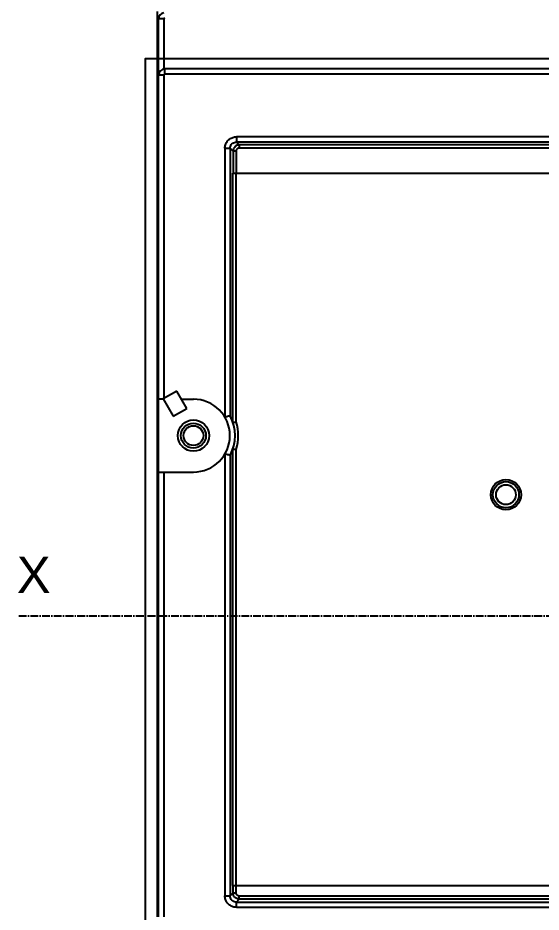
# Model space of a CAD drawing. Header units: millimetres. Extents: x 0 to 6126, y 0 to 4331.
# Drawn here: x 3363.3 to 3413.5, y 2799.7 to 2885.5 of the extents above; entities that cross this region are included whole.
import ezdxf

# ---------------------------------------------------------------- set-up
doc = ezdxf.new("R2010")
doc.units = ezdxf.units.MM
doc.linetypes.add('AXES2', pattern=[1.125, 0.75, -0.125, 0.125, -0.125])
doc.layers.add('AXE', color=80, linetype='AXES2')

# ---------------------------------------------------------------- blocks, each defined once
blk = doc.blocks.new('NCS250')
for p, q in [((133.094, 43.146), (133.094, 130.046)), ((133.197, 43.146), (133.197, 129.345)), ((133.697, 129.345), (133.197, 129.345)), ((133.697, 129.345), (133.697, 124.538)), ((133.797, 124.046), (133.797, 124.546)), ((237.097, 124.546), (133.797, 124.546)), ((133.697, 123.946), (133.197, 123.946)), ((133.697, 123.946), (133.697, 92.897)), ((237.097, 124.046), (133.797, 124.046)), ((230.224, 118.025), (140.666, 118.025)), ((139.568, 116.926), (140.068, 116.926)), ((139.568, 116.923), (139.568, 91.113)), ((140.068, 116.926), (140.068, 91.243)), ((140.348, 116.645), (140.068, 116.926)), ((140.948, 117.244), (140.667, 117.525)), ((230.226, 117.525), (140.667, 117.525)), ((229.945, 116.944), (140.945, 116.944)), ((229.945, 117.244), (140.948, 117.244)), ((140.348, 116.645), (140.35, 114.546)), ((140.648, 116.645), (140.348, 116.645)), ((140.648, 116.645), (140.648, 114.546)), ((140.34, 90.616), (140.34, 114.546)), ((140.34, 114.546), (140.35, 114.546)), ((140.365, 114.546), (230.226, 114.546)), ((140.639, 90.665), (140.639, 114.546)), ((134.946, 93.618), (133.647, 92.868)), ((135.911, 91.947), (134.946, 93.618)), ((133.66, 92.846), (133.197, 92.846)), ((133.647, 92.868), (134.612, 91.197)), ((135.392, 92.846), (136.547, 92.846)), ((134.612, 91.197), (135.911, 91.947)), ((140.068, 91.243), (140.068, 91.243)), ((139.568, 87.579), (139.568, 45.169)), ((140.34, 46.146), (140.34, 88.076)), ((140.639, 46.146), (140.639, 88.027)), ((140.068, 87.449), (140.068, 87.45)), ((140.068, 87.449), (140.068, 45.166)), ((133.197, 85.846), (136.547, 85.846)), ((133.697, 85.846), (133.697, 43.146)), ((140.34, 46.146), (140.35, 46.146)), ((140.348, 45.447), (140.35, 46.146)), ((140.365, 46.146), (171.647, 46.146)), ((140.648, 45.447), (140.648, 46.146)), ((139.568, 45.166), (140.068, 45.166)), ((140.068, 45.166), (140.348, 45.447)), ((140.348, 45.447), (140.648, 45.447)), ((140.667, 44.567), (140.948, 44.848)), ((140.948, 44.848), (140.948, 45.148)), ((177.903, 45.148), (140.948, 45.148)), ((178.028, 44.848), (140.948, 44.848)), ((140.667, 44.567), (230.226, 44.567)), ((140.667, 44.067), (230.226, 44.067))]:
    blk.add_line(p, q)
at = {"color": 1}
blk.add_lwpolyline([(238.947, 18.535), (131.947, 18.535), (131.947, 125.535), (238.947, 125.535)], close=True, dxfattribs=at)
for points in [[(140.068, 91.243), (140.068, 91.243), (140.068, 91.243), (140.068, 91.243)], [(140.068, 87.449), (140.068, 87.449), (140.068, 87.449), (140.068, 87.449)]]:
    blk.add_lwpolyline(points)
for centre, radius in [((136.547, 89.346), 1.5), ((136.547, 89.346), 1.2), ((136.547, 89.346), 0.95), ((166.547, 83.676), 1.45), ((166.547, 83.676), 1.25), ((166.547, 83.676), 0.95)]:
    blk.add_circle(centre, radius)
for centre, radius, start, end in [((133.797, 129.345), 0.6, 99.2818, 180), ((133.797, 129.345), 0.1, 99.2818, 180), ((133.797, 123.946), 0.6, 90, 180), ((133.797, 123.946), 0.1, 90, 180), ((136.547, 89.346), 3.5, 270, 90), ((136.547, 89.346), 4, 331.69761, 28.30239), ((136.547, 89.346), 4.3, 342.13881, 17.86127)]:
    blk.add_arc(centre, radius, start, end)
for points, knots in [([(139.568, 116.923), (139.568, 117.037), (139.603, 117.267), (139.761, 117.58), (140.01, 117.83), (140.322, 117.989), (140.553, 118.024), (140.666, 118.025)], [0, 0, 0, 0, 0.340742, 0.686875, 1.034783, 1.380989, 1.721208, 1.721208, 1.721208, 1.721208]), ([(140.664, 118.025), (140.664, 117.963), (140.665, 117.847), (140.665, 117.695), (140.667, 117.591), (140.666, 117.54), (140.667, 117.525)], [0, 0, 0, 0, 0.1862956, 0.3457623, 0.4554383, 0.4995353, 0.4995353, 0.4995353, 0.4995353]), ([(140.068, 116.926), (140.067, 116.987), (140.087, 117.113), (140.173, 117.284), (140.309, 117.42), (140.48, 117.506), (140.605, 117.525), (140.667, 117.525)], [0, 0, 0, 0, 0.1850432, 0.3743131, 0.564405, 0.7535797, 0.9383184, 0.9383184, 0.9383184, 0.9383184]), ([(140.948, 117.244), (140.905, 117.244), (140.816, 117.234), (140.686, 117.19), (140.567, 117.114), (140.468, 117.013), (140.398, 116.894), (140.357, 116.77), (140.349, 116.685), (140.348, 116.645)], [0, 0, 0, 0, 0.1294934, 0.266502, 0.4073563, 0.5485836, 0.6867646, 0.818265, 0.9393523, 0.9393523, 0.9393523, 0.9393523]), ([(140.945, 116.944), (140.923, 116.944), (140.879, 116.939), (140.815, 116.916), (140.756, 116.879), (140.707, 116.828), (140.672, 116.769), (140.652, 116.707), (140.648, 116.665), (140.648, 116.645)], [0, 0, 0, 0, 0.0642759, 0.1323939, 0.2022744, 0.2723046, 0.3408869, 0.4062541, 0.466592, 0.466592, 0.466592, 0.466592]), ([(140.948, 117.244), (140.948, 117.235), (140.948, 117.205), (140.948, 117.142), (140.949, 117.051), (140.946, 116.982), (140.945, 116.944)], [0, 0, 0, 0, 0.0264935, 0.0921096, 0.1876618, 0.2997525, 0.2997525, 0.2997525, 0.2997525]), ([(140.068, 91.243), (140.052, 91.239), (140, 91.226), (139.894, 91.199), (139.743, 91.16), (139.629, 91.129), (139.568, 91.113)], [0, 0, 0, 0, 0.0469811, 0.1622253, 0.3268584, 0.5162976, 0.5162976, 0.5162976, 0.5162976]), ([(140.34, 90.616), (140.344, 90.602), (140.416, 90.648), (140.498, 90.632), (140.59, 90.657), (140.639, 90.665)], [0, 0, 0, 0, 0.0438088, 0.1535053, 0.3036816, 0.3036816, 0.3036816, 0.3036816]), ([(140.068, 87.449), (140.052, 87.453), (140, 87.466), (139.894, 87.493), (139.743, 87.532), (139.629, 87.563), (139.568, 87.579)], [0, 0, 0, 0, 0.0469811, 0.1622253, 0.3268584, 0.5162976, 0.5162976, 0.5162976, 0.5162976]), ([(140.34, 88.076), (140.344, 88.09), (140.417, 88.044), (140.499, 88.06), (140.591, 88.035), (140.639, 88.027)], [0, 0, 0, 0, 0.0427014, 0.1553675, 0.3036818, 0.3036818, 0.3036818, 0.3036818]), ([(140.667, 44.067), (140.554, 44.068), (140.323, 44.103), (140.01, 44.262), (139.761, 44.512), (139.603, 44.825), (139.568, 45.055), (139.568, 45.169)], [0, 0, 0, 0, 0.340331, 0.686692, 1.034762, 1.381062, 1.721964, 1.721964, 1.721964, 1.721964]), ([(140.667, 44.567), (140.605, 44.567), (140.48, 44.586), (140.309, 44.672), (140.173, 44.808), (140.087, 44.979), (140.067, 45.105), (140.068, 45.166)], [0, 0, 0, 0, 0.1847388, 0.3739134, 0.5640053, 0.7532752, 0.9383184, 0.9383184, 0.9383184, 0.9383184]), ([(140.948, 44.848), (140.907, 44.848), (140.821, 44.857), (140.695, 44.898), (140.575, 44.971), (140.474, 45.071), (140.401, 45.191), (140.358, 45.318), (140.349, 45.405), (140.348, 45.447)], [0, 0, 0, 0, 0.1231019, 0.2566076, 0.3963678, 0.5384165, 0.6789395, 0.8140074, 0.9393518, 0.9393518, 0.9393518, 0.9393518]), ([(140.948, 45.148), (140.927, 45.148), (140.884, 45.152), (140.821, 45.173), (140.761, 45.209), (140.711, 45.259), (140.674, 45.319), (140.653, 45.383), (140.648, 45.426), (140.648, 45.447)], [0, 0, 0, 0, 0.0616521, 0.1284203, 0.1982307, 0.2691689, 0.3394093, 0.4070254, 0.4698322, 0.4698322, 0.4698322, 0.4698322]), ([(140.665, 44.067), (140.665, 44.129), (140.666, 44.245), (140.665, 44.397), (140.667, 44.501), (140.666, 44.552), (140.667, 44.567)], [0, 0, 0, 0, 0.186295, 0.3457612, 0.455436, 0.49953, 0.49953, 0.49953, 0.49953])]:
    blk.add_open_spline(points, degree=3, knots=knots)
at = {"layer": 'AXE'}
blk.add_line((119.769, 72.035), (267.544, 72.035), dxfattribs=at)
at = {"layer": 'AXE', "insert": (119.582, 77.728), "char_height": 3.5, "width": 3.0661, "attachment_point": 1}
blk.add_mtext('{\\fArial|b0|i0|c0|p34;X}', dxfattribs=at)

msp = doc.modelspace()

# ---------------------------------------------------------------- block references
msp.add_blockref('NCS250', (3243.562, 2756.095))

doc.saveas('drawing.dxf')
